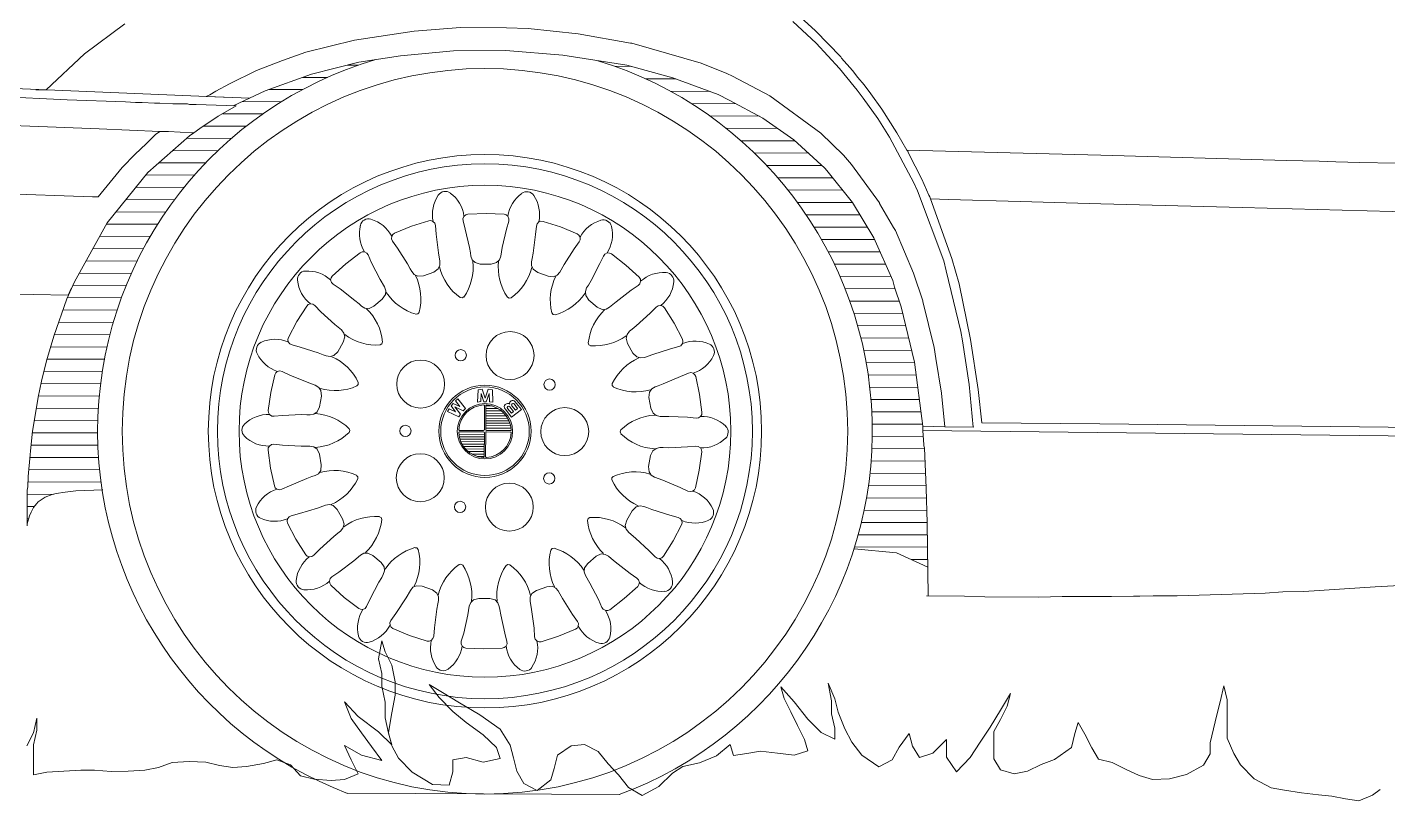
# Model space of a CAD drawing. Header units: millimetres. Extents: x -19 to 261, y -91 to 25.
# Drawn here: x 210.336 to 211.442, y -21.246 to -20.617 of the extents above; entities that cross this region are included whole.
import ezdxf

# ---------------------------------------------------------------- set-up
doc = ezdxf.new("R2010")
doc.units = ezdxf.units.MM
doc.layers.add('XR$3$STANDARD_1', color=7, linetype='Continuous', lineweight=18, true_color=0x000000)

# ---------------------------------------------------------------- blocks, each defined once
blk = doc.blocks.new('COMPLEXOBJECT_1')
at = {"layer": 'XR$3$STANDARD_1', "color": 1, "lineweight": 5, "true_color": 0xff0000}
for p, q in [((210.9768, -20.6203), (210.9554, -20.6007)), ((210.4149, -20.6144), (210.3823, -20.6388)), ((210.9584, -20.6127), (210.9773, -20.6303)), ((210.6503, -20.6204), (210.6018, -20.6277)), ((210.6879, -20.6176), (210.6503, -20.6204)), ((210.7254, -20.6177), (210.6879, -20.6176)), ((210.7429, -20.6183), (210.7254, -20.6177)), ((210.7838, -20.6225), (210.7429, -20.6183)), ((210.7838, -20.6225), (210.8263, -20.6302)), ((210.9973, -20.6414), (210.9768, -20.6203)), ((210.6018, -20.6277), (210.5623, -20.6375)), ((210.6823, -20.6365), (210.6393, -20.6404)), ((210.7248, -20.6362), (210.6823, -20.6365)), ((210.7713, -20.6399), (210.7248, -20.6362)), ((210.8273, -20.6302), (210.8263, -20.6302)), ((210.8837, -20.6464), (210.8273, -20.6302)), ((210.9773, -20.6303), (210.9962, -20.6509)), ((210.3823, -20.6388), (210.3511, -20.6681)), ((210.5432, -20.6444), (210.5222, -20.6524)), ((210.5623, -20.6375), (210.5432, -20.6444)), ((210.6052, -20.6457), (210.5667, -20.6555)), ((210.6048, -20.6481), (210.5958, -20.6481)), ((210.6393, -20.6404), (210.6052, -20.6457)), ((210.8232, -20.6481), (210.7713, -20.6399)), ((210.8607, -20.6583), (210.8232, -20.6481)), ((210.9047, -20.655), (210.8837, -20.6464)), ((210.9978, -20.6424), (210.9973, -20.6414)), ((211.0067, -20.6524), (210.9978, -20.6424)), ((210.3516, -20.6681), (209.9472, -20.6519)), ((210.5222, -20.6524), (210.5002, -20.6633)), ((210.5667, -20.6555), (210.5291, -20.6689)), ((210.5799, -20.658), (210.5599, -20.658)), ((210.8267, -20.6491), (210.8135, -20.649)), ((210.8632, -20.6593), (210.8386, -20.6591)), ((210.8976, -20.672), (210.8607, -20.6583)), ((210.9092, -20.657), (210.9047, -20.655)), ((210.9396, -20.6731), (210.9092, -20.657)), ((210.9962, -20.6509), (211.0082, -20.6654)), ((211.0112, -20.658), (211.0067, -20.6524)), ((211.0162, -20.664), (211.0112, -20.658)), ((210.3511, -20.6681), (210.3426, -20.6681)), ((210.4816, -20.6737), (210.3516, -20.6681)), ((210.4891, -20.6692), (210.4841, -20.6722)), ((210.5002, -20.6633), (210.4891, -20.6692)), ((210.5291, -20.6689), (210.5032, -20.6812)), ((210.5595, -20.6679), (210.5321, -20.6678)), ((210.8906, -20.6694), (210.8586, -20.6692)), ((211.0082, -20.6654), (211.0106, -20.6685)), ((211.0106, -20.6685), (211.0121, -20.6705)), ((211.0216, -20.6715), (211.0162, -20.664)), ((210.2956, -20.6729), (210.3681, -20.6762)), ((210.3681, -20.6762), (210.4156, -20.6779)), ((210.4156, -20.6779), (210.4236, -20.6784)), ((210.4236, -20.6784), (210.4291, -20.6785)), ((210.4291, -20.6785), (210.4391, -20.679)), ((210.4391, -20.679), (210.4436, -20.679)), ((210.4436, -20.679), (210.4541, -20.6796)), ((210.4541, -20.6796), (210.4661, -20.6796)), ((210.4661, -20.6796), (210.4676, -20.6801)), ((210.4676, -20.6801), (210.4731, -20.6801)), ((210.4731, -20.6801), (210.5056, -20.6813)), ((210.4841, -20.6722), (210.4811, -20.6737)), ((210.5166, -20.6748), (210.4811, -20.6737)), ((210.5166, -20.6748), (210.4816, -20.6737)), ((210.491, -20.6897), (210.5056, -20.6813)), ((210.5424, -20.6779), (210.5105, -20.6777)), ((210.9122, -20.6795), (210.8758, -20.6793)), ((210.9066, -20.6765), (210.8976, -20.672)), ((210.934, -20.6911), (210.9066, -20.6765)), ((210.981, -20.7033), (210.9396, -20.6731)), ((211.0121, -20.6705), (211.0156, -20.675)), ((211.0156, -20.675), (211.0275, -20.6915)), ((211.0306, -20.684), (211.0216, -20.6715)), ((210.476, -20.6997), (210.491, -20.6897)), ((210.5273, -20.6878), (210.4946, -20.6877)), ((210.9311, -20.6895), (210.8908, -20.6894)), ((210.959, -20.7087), (210.934, -20.6911)), ((211.0275, -20.6915), (211.037, -20.7066)), ((211.043, -20.7031), (211.0306, -20.684)), ((210.316, -20.697), (210.345, -20.6981)), ((210.345, -20.6981), (210.394, -20.6998)), ((210.394, -20.6998), (210.4435, -20.702)), ((210.4435, -20.702), (210.44, -20.7045)), ((210.4505, -20.702), (210.4435, -20.702)), ((210.4505, -20.702), (210.4695, -20.7031)), ((210.471, -20.7031), (210.4675, -20.7056)), ((210.4695, -20.7031), (210.4715, -20.7031)), ((210.471, -20.7031), (210.476, -20.6997)), ((210.5139, -20.6978), (210.4791, -20.6976)), ((210.9461, -20.6996), (210.9042, -20.6994)), ((210.9994, -20.7214), (210.981, -20.7033)), ((211.0509, -20.7171), (211.043, -20.7031)), ((210.4234, -20.7204), (210.4324, -20.712)), ((210.4324, -20.712), (210.44, -20.7045)), ((210.4338, -20.7355), (210.4675, -20.7056)), ((210.5018, -20.7077), (210.4653, -20.7075)), ((210.96, -20.7097), (210.9162, -20.7095)), ((210.9844, -20.7318), (210.959, -20.7087)), ((211.037, -20.7066), (211.0568, -20.7437)), ((210.4129, -20.7314), (210.4234, -20.7204)), ((210.4908, -20.7177), (210.4541, -20.7175)), ((210.971, -20.7197), (210.927, -20.7195)), ((211.0059, -20.7289), (210.9994, -20.7214)), ((211.2089, -20.7213), (211.0509, -20.7171)), ((211.0509, -20.7171), (211.0519, -20.7181)), ((211.0519, -20.7181), (211.0524, -20.7196)), ((211.0524, -20.7196), (211.0633, -20.7407)), ((211.2089, -20.7213), (211.3599, -20.7255)), ((211.3599, -20.7255), (211.3864, -20.7261)), ((210.3933, -20.7553), (210.4129, -20.7314)), ((210.4007, -20.7763), (210.4338, -20.7355)), ((210.4808, -20.7276), (210.4429, -20.7274)), ((210.9821, -20.7298), (210.9369, -20.7296)), ((210.9859, -20.7338), (210.9844, -20.7318)), ((211.0067, -20.7599), (210.9859, -20.7338)), ((211.0059, -20.7289), (211.0287, -20.76)), ((211.3864, -20.7261), (211.3999, -20.7266)), ((211.3999, -20.7266), (211.4194, -20.7272)), ((211.4194, -20.7272), (211.4484, -20.7278)), ((210.4631, -20.7475), (210.4242, -20.7474)), ((210.4716, -20.7376), (210.4323, -20.7374)), ((210.9906, -20.7398), (210.946, -20.7396)), ((211.0568, -20.7437), (211.0598, -20.7502)), ((211.0633, -20.7407), (211.0688, -20.7537)), ((210.3103, -20.7524), (210.3888, -20.7553)), ((210.3888, -20.7553), (210.3933, -20.7553)), ((210.4555, -20.7575), (210.4161, -20.7573)), ((210.9987, -20.7498), (210.9544, -20.7496)), ((211.0598, -20.7502), (211.081, -20.8073)), ((211.0698, -20.7552), (211.0688, -20.7537)), ((211.0703, -20.7567), (211.0698, -20.7552)), ((211.0703, -20.7567), (211.0848, -20.7573)), ((211.0703, -20.7567), (211.0876, -20.8053)), ((211.0848, -20.7573), (211.1433, -20.759)), ((210.4484, -20.7675), (210.408, -20.7673)), ((210.6923, -20.7698), (210.6909, -20.7708)), ((210.6939, -20.7692), (210.6923, -20.7698)), ((210.7088, -20.7687), (210.6939, -20.7692)), ((210.7235, -20.7693), (210.7088, -20.7687)), ((210.7252, -20.7698), (210.7235, -20.7693)), ((210.7265, -20.771), (210.7252, -20.7698)), ((211.0067, -20.7599), (210.9621, -20.7597)), ((211.0128, -20.7699), (210.9691, -20.7697)), ((211.0241, -20.7885), (211.0067, -20.7599)), ((211.0287, -20.76), (211.0287, -20.7605)), ((211.0287, -20.7605), (211.0402, -20.7801)), ((211.1433, -20.759), (211.2087, -20.7608)), ((211.2087, -20.7608), (211.3237, -20.7638)), ((211.3237, -20.7638), (211.5057, -20.7686)), ((210.374, -20.8242), (210.4007, -20.7763)), ((210.4418, -20.7774), (210.4002, -20.7773)), ((210.6481, -20.7791), (210.6344, -20.7847)), ((210.6622, -20.7746), (210.6481, -20.7791)), ((210.664, -20.7745), (210.6622, -20.7746)), ((210.6656, -20.7752), (210.664, -20.7745)), ((210.6671, -20.7767), (210.6656, -20.7752)), ((210.6676, -20.7786), (210.6671, -20.7767)), ((210.6681, -20.7855), (210.6676, -20.7786)), ((210.6909, -20.7708), (210.69, -20.7728)), ((210.69, -20.7728), (210.6902, -20.7748)), ((210.6902, -20.7748), (210.6919, -20.7814)), ((210.7253, -20.7815), (210.7273, -20.7749)), ((210.7274, -20.773), (210.7265, -20.771)), ((210.7273, -20.7749), (210.7274, -20.773)), ((210.7497, -20.779), (210.7491, -20.7858)), ((210.7503, -20.7771), (210.7497, -20.779)), ((210.7517, -20.7755), (210.7503, -20.7771)), ((210.7534, -20.775), (210.7517, -20.7755)), ((210.7551, -20.7751), (210.7534, -20.775)), ((210.7693, -20.7796), (210.7551, -20.7751)), ((210.7829, -20.7853), (210.7693, -20.7796)), ((211.0189, -20.7799), (210.9755, -20.7797)), ((211.0402, -20.7801), (211.0417, -20.7826)), ((210.4357, -20.7874), (210.3946, -20.7872)), ((210.6321, -20.7872), (210.632, -20.7894)), ((210.632, -20.7894), (210.6328, -20.7912)), ((210.6331, -20.7857), (210.6321, -20.7872)), ((210.6328, -20.7912), (210.6367, -20.7968)), ((210.6344, -20.7847), (210.6331, -20.7857)), ((210.6701, -20.8007), (210.6681, -20.7855)), ((210.6919, -20.7814), (210.6952, -20.7963)), ((210.722, -20.7965), (210.7253, -20.7815)), ((210.7491, -20.7858), (210.7471, -20.801)), ((210.7805, -20.7974), (210.7845, -20.7918)), ((210.7843, -20.7863), (210.7829, -20.7853)), ((210.7852, -20.7879), (210.7843, -20.7863)), ((210.7845, -20.7918), (210.7853, -20.79)), ((210.7853, -20.79), (210.7852, -20.7879)), ((211.0248, -20.7899), (210.9815, -20.7898)), ((211.0395, -20.8231), (211.0241, -20.7885)), ((211.0417, -20.7826), (211.0565, -20.8172)), ((210.4302, -20.7974), (210.389, -20.7972)), ((210.6064, -20.8006), (210.5947, -20.8096)), ((210.6081, -20.7999), (210.6064, -20.8006)), ((210.6098, -20.7999), (210.6081, -20.7999)), ((210.6118, -20.8009), (210.6098, -20.7999)), ((210.6129, -20.8024), (210.6118, -20.8009)), ((210.6157, -20.8088), (210.6129, -20.8024)), ((210.6367, -20.7968), (210.6449, -20.8097)), ((210.6713, -20.8076), (210.6701, -20.8007)), ((210.6952, -20.7963), (210.696, -20.8007)), ((210.696, -20.8007), (210.6964, -20.8033)), ((210.7208, -20.8034), (210.722, -20.7965)), ((210.7471, -20.801), (210.7463, -20.8054)), ((210.7722, -20.8103), (210.7805, -20.7974)), ((210.8054, -20.8017), (210.8042, -20.8033)), ((210.8073, -20.8008), (210.8054, -20.8017)), ((210.8091, -20.8009), (210.8073, -20.8008)), ((210.8107, -20.8015), (210.8091, -20.8009)), ((210.8224, -20.8106), (210.8107, -20.8015)), ((211.0292, -20.8), (210.9871, -20.7998)), ((210.4251, -20.8074), (210.3835, -20.8072)), ((210.5947, -20.8096), (210.5837, -20.8196)), ((210.6228, -20.8224), (210.6157, -20.8088)), ((210.6449, -20.8097), (210.6471, -20.8136)), ((210.6471, -20.8136), (210.6484, -20.8159)), ((210.6662, -20.8163), (210.6698, -20.8137)), ((210.6698, -20.8137), (210.6713, -20.8108)), ((210.6713, -20.8108), (210.6713, -20.8076)), ((210.6964, -20.8033), (210.6975, -20.8063)), ((210.6975, -20.8063), (210.6998, -20.8086)), ((210.6998, -20.8086), (210.7041, -20.8098)), ((210.7041, -20.8098), (210.713, -20.8098)), ((210.713, -20.8098), (210.7173, -20.8086)), ((210.7173, -20.8086), (210.7196, -20.8064)), ((210.7196, -20.8064), (210.7208, -20.8034)), ((210.7463, -20.8054), (210.7458, -20.808)), ((210.7458, -20.808), (210.7458, -20.8111)), ((210.7458, -20.8111), (210.7472, -20.8141)), ((210.7472, -20.8141), (210.7508, -20.8167)), ((210.7687, -20.8163), (210.7722, -20.8103)), ((210.8013, -20.8095), (210.7943, -20.8231)), ((210.8042, -20.8033), (210.8013, -20.8095)), ((210.8333, -20.8206), (210.8224, -20.8106)), ((211.0337, -20.81), (210.992, -20.8098)), ((211.081, -20.8073), (211.083, -20.8153)), ((211.0876, -20.8053), (211.0935, -20.8258)), ((210.3679, -20.8382), (210.374, -20.8242)), ((210.4204, -20.8174), (210.3779, -20.8172)), ((210.5828, -20.821), (210.5824, -20.8227)), ((210.5824, -20.8227), (210.583, -20.8248)), ((210.5837, -20.8196), (210.5828, -20.821)), ((210.583, -20.8248), (210.5844, -20.8262)), ((210.6263, -20.8284), (210.6228, -20.8224)), ((210.6484, -20.8159), (210.6504, -20.8183)), ((210.6504, -20.8183), (210.6534, -20.8197)), ((210.6534, -20.8197), (210.6578, -20.8193)), ((210.6578, -20.8193), (210.6662, -20.8163)), ((210.7508, -20.8167), (210.7592, -20.8197)), ((210.7592, -20.8197), (210.7636, -20.8201)), ((210.7636, -20.8201), (210.7666, -20.8188)), ((210.7666, -20.8188), (210.7687, -20.8163)), ((210.7943, -20.8231), (210.792, -20.8269)), ((210.8343, -20.8221), (210.8333, -20.8206)), ((210.8339, -20.8259), (210.8345, -20.8238)), ((210.8345, -20.8238), (210.8343, -20.8221)), ((211.0381, -20.82), (210.9966, -20.8198)), ((211.041, -20.8286), (211.0395, -20.8231)), ((211.0565, -20.8172), (211.0639, -20.8397)), ((211.083, -20.8153), (211.0948, -20.8648)), ((210.3689, -20.8352), (210.3089, -20.8339)), ((210.3714, -20.8297), (210.3689, -20.8352)), ((210.4161, -20.8273), (210.3727, -20.8271)), ((210.5844, -20.8262), (210.59, -20.8301)), ((210.59, -20.8301), (210.6021, -20.8394)), ((210.6244, -20.8383), (210.627, -20.8347)), ((210.6273, -20.8315), (210.6263, -20.8284)), ((210.627, -20.8347), (210.6273, -20.8315)), ((210.7906, -20.8292), (210.7896, -20.8322)), ((210.7896, -20.8322), (210.7899, -20.8355)), ((210.7899, -20.8355), (210.7924, -20.8391)), ((210.792, -20.8269), (210.7906, -20.8292)), ((210.8147, -20.8405), (210.8268, -20.8311)), ((210.8268, -20.8311), (210.8326, -20.8273)), ((210.8326, -20.8273), (210.8339, -20.8259)), ((211.0414, -20.83), (211.0008, -20.8298)), ((211.0464, -20.8446), (211.041, -20.8286)), ((211.0935, -20.8258), (211.1028, -20.8713)), ((210.3573, -20.8686), (210.3679, -20.8382)), ((210.4088, -20.8473), (210.3648, -20.8471)), ((210.4123, -20.8373), (210.3684, -20.8371)), ((210.5629, -20.8441), (210.555, -20.8565)), ((210.5642, -20.8428), (210.5629, -20.8441)), ((210.5659, -20.8423), (210.5642, -20.8428)), ((210.568, -20.8425), (210.5659, -20.8423)), ((210.5696, -20.8436), (210.568, -20.8425)), ((210.5744, -20.8486), (210.5696, -20.8436)), ((210.6021, -20.8394), (210.6055, -20.8423)), ((210.6055, -20.8423), (210.6075, -20.8441)), ((210.6075, -20.8441), (210.6103, -20.8456)), ((210.6103, -20.8456), (210.6136, -20.8459)), ((210.6136, -20.8459), (210.6176, -20.8441)), ((210.6176, -20.8441), (210.6244, -20.8383)), ((210.6877, -20.8371), (210.6893, -20.8374)), ((210.6893, -20.8374), (210.6907, -20.8366)), ((210.7261, -20.8367), (210.7275, -20.8376)), ((210.7275, -20.8376), (210.7291, -20.8373)), ((210.7924, -20.8391), (210.7992, -20.8449)), ((210.7992, -20.8449), (210.8032, -20.8467)), ((210.8032, -20.8467), (210.8065, -20.8465)), ((210.8065, -20.8465), (210.8093, -20.8449)), ((210.8093, -20.8449), (210.8147, -20.8405)), ((210.8471, -20.8449), (210.8423, -20.8497)), ((210.8488, -20.8438), (210.8471, -20.8449)), ((210.8509, -20.8435), (210.8488, -20.8438)), ((210.8525, -20.8442), (210.8509, -20.8435)), ((210.8538, -20.8454), (210.8525, -20.8442)), ((210.8617, -20.8579), (210.8538, -20.8454)), ((211.0448, -20.84), (211.0045, -20.8399)), ((211.0572, -20.8897), (211.0464, -20.8446)), ((211.0639, -20.8397), (211.0639, -20.8402)), ((211.0639, -20.8402), (211.0732, -20.8777)), ((210.4057, -20.8573), (210.3613, -20.8571)), ((210.555, -20.8565), (210.5481, -20.8696)), ((210.5857, -20.8589), (210.5744, -20.8486)), ((210.6518, -20.8506), (210.6534, -20.8503)), ((210.6534, -20.8503), (210.6544, -20.8491)), ((210.7623, -20.8495), (210.7633, -20.8508)), ((210.7633, -20.8508), (210.7649, -20.8511)), ((210.8423, -20.8497), (210.831, -20.86)), ((210.8685, -20.871), (210.8617, -20.8579)), ((211.0477, -20.85), (211.0079, -20.8499)), ((210.3512, -20.8886), (210.3573, -20.8686)), ((210.403, -20.8673), (210.3578, -20.8671)), ((210.5911, -20.8634), (210.5857, -20.8589)), ((210.5931, -20.866), (210.5911, -20.8634)), ((210.5927, -20.8734), (210.5939, -20.8691)), ((210.5939, -20.8691), (210.5931, -20.866)), ((210.8235, -20.867), (210.8226, -20.8701)), ((210.8255, -20.8645), (210.8235, -20.867)), ((210.8276, -20.8628), (210.8255, -20.8645)), ((210.831, -20.86), (210.8276, -20.8628)), ((211.0501, -20.8601), (211.011, -20.8599)), ((211.0948, -20.8648), (211.0963, -20.8723)), ((210.4005, -20.8773), (210.3547, -20.8771)), ((210.5481, -20.8696), (210.5477, -20.8713)), ((210.5477, -20.8713), (210.5479, -20.8731)), ((210.5479, -20.8731), (210.5492, -20.8748)), ((210.5492, -20.8748), (210.551, -20.8756)), ((210.551, -20.8756), (210.5576, -20.8774)), ((210.5576, -20.8774), (210.5722, -20.882)), ((210.5883, -20.8811), (210.5927, -20.8734)), ((210.6226, -20.8755), (210.6241, -20.8748)), ((210.6241, -20.8748), (210.6246, -20.8732)), ((210.7919, -20.8739), (210.7924, -20.8755)), ((210.7924, -20.8755), (210.7939, -20.8762)), ((210.8226, -20.8701), (210.8238, -20.8744)), ((210.8238, -20.8744), (210.8282, -20.8822)), ((210.8443, -20.8833), (210.8589, -20.8787)), ((210.8589, -20.8787), (210.8656, -20.877)), ((210.8656, -20.877), (210.8673, -20.8762)), ((210.8673, -20.8762), (210.8686, -20.8745)), ((210.8689, -20.8727), (210.8685, -20.871)), ((210.8686, -20.8745), (210.8689, -20.8727)), ((211.0525, -20.8701), (211.0136, -20.8699)), ((211.0549, -20.8801), (211.0159, -20.8799)), ((211.0732, -20.8777), (211.0747, -20.8867)), ((211.0963, -20.8723), (211.1016, -20.9078)), ((211.1028, -20.8713), (211.1091, -20.9119)), ((210.3471, -20.9051), (210.3512, -20.8886)), ((210.3985, -20.8873), (210.3517, -20.8871)), ((210.5722, -20.882), (210.5763, -20.8836)), ((210.5763, -20.8836), (210.5788, -20.8845)), ((210.5788, -20.8845), (210.5819, -20.8851)), ((210.5819, -20.8851), (210.5851, -20.8842)), ((210.5851, -20.8842), (210.5883, -20.8811)), ((210.8282, -20.8822), (210.8314, -20.8853)), ((210.8314, -20.8853), (210.8345, -20.8862)), ((210.8345, -20.8862), (210.8377, -20.8857)), ((210.8377, -20.8857), (210.8443, -20.8833)), ((211.0572, -20.8901), (211.0179, -20.8899)), ((211.064, -20.9417), (211.0572, -20.8897)), ((211.0747, -20.8867), (211.0791, -20.9147)), ((210.3968, -20.8973), (210.3491, -20.897)), ((210.5369, -20.8998), (210.5337, -20.9142)), ((210.5377, -20.8982), (210.5369, -20.8998)), ((210.539, -20.8971), (210.5377, -20.8982)), ((210.5412, -20.8966), (210.539, -20.8971)), ((210.543, -20.8971), (210.5412, -20.8966)), ((210.5492, -20.9001), (210.543, -20.8971)), ((210.5634, -20.906), (210.5492, -20.9001)), ((210.867, -20.9014), (210.8529, -20.9073)), ((210.8733, -20.8986), (210.867, -20.9014)), ((210.8752, -20.8981), (210.8733, -20.8986)), ((210.8773, -20.8986), (210.8752, -20.8981)), ((210.8785, -20.8998), (210.8773, -20.8986)), ((210.8793, -20.9013), (210.8785, -20.8998)), ((210.8825, -20.9158), (210.8793, -20.9013)), ((211.0586, -20.9001), (211.0195, -20.8999)), ((210.3446, -20.9181), (210.3471, -20.9051)), ((210.3953, -20.9072), (210.3467, -20.907)), ((210.5699, -20.9084), (210.5634, -20.906)), ((210.5727, -20.9101), (210.5699, -20.9084)), ((210.5745, -20.9127), (210.5727, -20.9101)), ((210.5749, -20.9172), (210.5745, -20.9127)), ((210.6038, -20.9089), (210.6048, -20.9077)), ((210.6048, -20.9077), (210.6048, -20.9061)), ((210.7023, -20.912), (210.7019, -20.9221)), ((210.7057, -20.9116), (210.7023, -20.912)), ((210.7081, -20.9188), (210.7057, -20.9116)), ((210.7105, -20.9116), (210.7081, -20.9188)), ((210.7139, -20.912), (210.7105, -20.9116)), ((210.7142, -20.9222), (210.7139, -20.912)), ((210.8114, -20.907), (210.8114, -20.9086)), ((210.8114, -20.9086), (210.8125, -20.9098)), ((210.8435, -20.9112), (210.8416, -20.9139)), ((210.8462, -20.9096), (210.8435, -20.9112)), ((210.8487, -20.9088), (210.8462, -20.9096)), ((210.8529, -20.9073), (210.8487, -20.9088)), ((211.0599, -20.9101), (211.0208, -20.9099)), ((211.1016, -20.9078), (211.105, -20.9424)), ((211.1091, -20.9119), (211.112, -20.9389)), ((210.341, -20.9396), (210.3446, -20.9181)), ((210.3943, -20.9172), (210.3448, -20.917)), ((210.5337, -20.9142), (210.5317, -20.9289)), ((210.5734, -20.926), (210.5749, -20.9172)), ((210.6819, -20.9231), (210.6803, -20.9251)), ((210.6875, -20.9257), (210.6819, -20.9231)), ((210.6859, -20.9193), (210.684, -20.921)), ((210.684, -20.921), (210.6875, -20.9257)), ((210.692, -20.9273), (210.6859, -20.9193)), ((210.7019, -20.9221), (210.7045, -20.9217)), ((210.7045, -20.9217), (210.7048, -20.915)), ((210.7048, -20.915), (210.7071, -20.9218)), ((210.7071, -20.9218), (210.709, -20.9218)), ((210.709, -20.9218), (210.7114, -20.915)), ((210.7114, -20.915), (210.7116, -20.9218)), ((210.7116, -20.9218), (210.7142, -20.9222)), ((210.7344, -20.9272), (210.7316, -20.9236)), ((210.7375, -20.9281), (210.7323, -20.9216)), ((210.8416, -20.9139), (210.8412, -20.9183)), ((210.8412, -20.9183), (210.8427, -20.9271)), ((210.8844, -20.9304), (210.8825, -20.9158)), ((211.0612, -20.9201), (211.0219, -20.9199)), ((211.0791, -20.9147), (211.082, -20.9423)), ((210.3935, -20.9272), (210.3431, -20.927)), ((210.5317, -20.9289), (210.5319, -20.9306)), ((210.5319, -20.9306), (210.5327, -20.9322)), ((210.5327, -20.9322), (210.5345, -20.9334)), ((210.5345, -20.9334), (210.5365, -20.9336)), ((210.5365, -20.9336), (210.5433, -20.933)), ((210.5433, -20.933), (210.5586, -20.9323)), ((210.5586, -20.9323), (210.563, -20.9324)), ((210.563, -20.9324), (210.5657, -20.9324)), ((210.5657, -20.9324), (210.5688, -20.9318)), ((210.5688, -20.9318), (210.5715, -20.93)), ((210.5715, -20.93), (210.5734, -20.926)), ((210.6787, -20.9276), (210.6774, -20.9298)), ((210.6774, -20.9298), (210.6866, -20.934)), ((210.684, -20.93), (210.6787, -20.9276)), ((210.6803, -20.9251), (210.684, -20.93)), ((210.6879, -20.9318), (210.6834, -20.926)), ((210.6834, -20.926), (210.6901, -20.9291)), ((210.6866, -20.934), (210.6879, -20.9318)), ((210.6901, -20.9291), (210.692, -20.9273)), ((210.7075, -20.925), (210.7074, -20.9446)), ((210.7086, -20.925), (210.7085, -20.9446)), ((210.7138, -20.9252), (210.7086, -20.9252)), ((210.7186, -20.9272), (210.7086, -20.9272)), ((210.7215, -20.9292), (210.7086, -20.9292)), ((210.7236, -20.9313), (210.7086, -20.9312)), ((210.7253, -20.9333), (210.7086, -20.9332)), ((210.7266, -20.9353), (210.7086, -20.9352)), ((210.7242, -20.9276), (210.7295, -20.9344)), ((210.7263, -20.9273), (210.7294, -20.9311)), ((210.7311, -20.9297), (210.7281, -20.9259)), ((210.7294, -20.9311), (210.7311, -20.9297)), ((210.7295, -20.9344), (210.7375, -20.9281)), ((210.7298, -20.925), (210.7326, -20.9286)), ((210.7326, -20.9286), (210.7344, -20.9272)), ((210.8427, -20.9271), (210.8446, -20.9311)), ((210.8446, -20.9311), (210.8472, -20.9331)), ((210.8472, -20.9331), (210.8504, -20.9337)), ((210.8504, -20.9337), (210.8574, -20.9337)), ((210.8574, -20.9337), (210.8727, -20.9344)), ((210.8727, -20.9344), (210.8796, -20.9351)), ((210.8796, -20.9351), (210.8815, -20.9349)), ((210.8815, -20.9349), (210.8833, -20.9337)), ((210.8833, -20.9337), (210.8842, -20.9322)), ((210.8842, -20.9322), (210.8844, -20.9304)), ((211.0625, -20.9301), (211.0225, -20.9299)), ((210.3384, -20.9616), (210.3399, -20.9456)), ((210.3399, -20.9456), (210.341, -20.9396)), ((210.3931, -20.9372), (210.3414, -20.937)), ((210.5974, -20.9468), (210.598, -20.9453)), ((210.598, -20.9453), (210.5975, -20.9438)), ((210.7068, -20.9452), (210.6872, -20.9451)), ((210.7068, -20.9463), (210.6872, -20.9462)), ((210.7073, -20.9665), (210.7074, -20.9469)), ((210.7084, -20.9665), (210.7085, -20.9469)), ((210.7276, -20.9373), (210.7085, -20.9372)), ((210.7283, -20.9393), (210.7085, -20.9392)), ((210.7288, -20.9413), (210.7085, -20.9412)), ((210.7292, -20.9433), (210.7085, -20.9432)), ((210.7091, -20.9452), (210.7287, -20.9453)), ((210.7091, -20.9463), (210.7287, -20.9464)), ((210.8185, -20.9447), (210.8178, -20.9462)), ((210.8178, -20.9462), (210.8184, -20.9477)), ((211.0638, -20.9401), (211.0229, -20.9399)), ((211.082, -20.9423), (211.064, -20.9417)), ((211.064, -20.9417), (211.064, -20.9452)), ((211.6079, -20.9515), (211.064, -20.9452)), ((211.0649, -20.9567), (211.064, -20.9452)), ((211.1055, -20.9424), (211.082, -20.9423)), ((211.208, -20.9398), (211.112, -20.9389)), ((211.6075, -20.9445), (211.208, -20.9398)), ((210.3933, -20.9572), (210.3388, -20.957)), ((210.393, -20.9472), (210.3398, -20.947)), ((210.5326, -20.9578), (210.5317, -20.9593)), ((210.5344, -20.9566), (210.5326, -20.9578)), ((210.5363, -20.9564), (210.5344, -20.9566)), ((210.5432, -20.9571), (210.5363, -20.9564)), ((210.5585, -20.9578), (210.5432, -20.9571)), ((210.5655, -20.9578), (210.5585, -20.9578)), ((210.5687, -20.9585), (210.5655, -20.9578)), ((210.7074, -20.9483), (210.6867, -20.9482)), ((210.7074, -20.9503), (210.687, -20.9502)), ((210.7074, -20.9523), (210.6876, -20.9522)), ((210.7073, -20.9543), (210.6883, -20.9542)), ((210.7073, -20.9563), (210.6893, -20.9562)), ((210.8794, -20.9579), (210.8726, -20.9585)), ((210.8814, -20.9581), (210.8794, -20.9579)), ((211.0644, -20.9501), (211.0229, -20.9499)), ((211.0649, -20.9567), (211.0649, -20.9577)), ((211.0654, -20.9592), (211.0649, -20.9577)), ((210.3363, -20.9826), (210.3379, -20.9651)), ((210.3937, -20.9672), (210.3377, -20.967)), ((210.3379, -20.9651), (210.3384, -20.9616)), ((210.5317, -20.9593), (210.5315, -20.9611)), ((210.5315, -20.9611), (210.5334, -20.9757)), ((210.5713, -20.9604), (210.5687, -20.9585)), ((210.5732, -20.9644), (210.5713, -20.9604)), ((210.5747, -20.9732), (210.5732, -20.9644)), ((210.7073, -20.9583), (210.6906, -20.9582)), ((210.7073, -20.9603), (210.6922, -20.9602)), ((210.7073, -20.9623), (210.6944, -20.9623)), ((210.7073, -20.9643), (210.6973, -20.9643)), ((210.7073, -20.9663), (210.7021, -20.9663)), ((210.8425, -20.9655), (210.841, -20.9744)), ((210.8444, -20.9616), (210.8425, -20.9655)), ((210.8471, -20.9597), (210.8444, -20.9616)), ((210.8502, -20.9591), (210.8471, -20.9597)), ((210.8529, -20.9591), (210.8502, -20.9591)), ((210.8573, -20.9592), (210.8529, -20.9591)), ((210.8726, -20.9585), (210.8573, -20.9592)), ((210.8832, -20.9593), (210.8814, -20.9581)), ((210.8822, -20.9773), (210.8842, -20.9626)), ((210.884, -20.9609), (210.8832, -20.9593)), ((210.8842, -20.9626), (210.884, -20.9609)), ((211.0654, -20.9601), (211.0226, -20.9599)), ((211.0667, -20.9922), (211.0654, -20.9592)), ((210.3946, -20.9772), (210.3368, -20.977)), ((210.5334, -20.9757), (210.5366, -20.9902)), ((210.5724, -20.9803), (210.5743, -20.9776)), ((210.5743, -20.9776), (210.5747, -20.9732)), ((210.841, -20.9744), (210.8414, -20.9788)), ((210.8414, -20.9788), (210.8431, -20.9814)), ((210.879, -20.9917), (210.8822, -20.9773)), ((211.0663, -20.9801), (211.0211, -20.9799)), ((211.0658, -20.9701), (211.0219, -20.9699)), ((210.3357, -20.9936), (210.3362, -20.9911)), ((210.3362, -20.9911), (210.3363, -20.9826)), ((210.3958, -20.9872), (210.3363, -20.987)), ((210.5366, -20.9902), (210.5373, -20.9917)), ((210.5426, -20.9929), (210.5489, -20.9901)), ((210.5489, -20.9901), (210.563, -20.9842)), ((210.563, -20.9842), (210.5672, -20.9827)), ((210.5672, -20.9827), (210.5697, -20.9819)), ((210.5697, -20.9819), (210.5724, -20.9803)), ((210.6045, -20.9829), (210.6034, -20.9817)), ((210.6045, -20.9845), (210.6045, -20.9829)), ((210.8121, -20.9826), (210.8111, -20.9838)), ((210.8111, -20.9838), (210.8111, -20.9854)), ((210.8431, -20.9814), (210.8459, -20.9831)), ((210.8459, -20.9831), (210.8525, -20.9855)), ((210.8525, -20.9855), (210.8667, -20.9914)), ((211.0667, -20.9901), (211.0197, -20.9899)), ((210.3356, -21.0226), (210.3357, -20.9936)), ((210.3567, -20.9971), (210.3357, -20.997)), ((210.3478, -21.0009), (210.3446, -21.0033)), ((210.3502, -20.9995), (210.3478, -21.0009)), ((210.3558, -20.9973), (210.3502, -20.9995)), ((210.3591, -20.9965), (210.3558, -20.9973)), ((210.3665, -20.9952), (210.3591, -20.9965)), ((210.3752, -20.9943), (210.3665, -20.9952)), ((210.3971, -20.9933), (210.3752, -20.9943)), ((210.5373, -20.9917), (210.5386, -20.9929)), ((210.5386, -20.9929), (210.5407, -20.9934)), ((210.5407, -20.9934), (210.5426, -20.9929)), ((210.8667, -20.9914), (210.8729, -20.9944)), ((210.8729, -20.9944), (210.8747, -20.9949)), ((210.8747, -20.9949), (210.8768, -20.9944)), ((210.8768, -20.9944), (210.8782, -20.9933)), ((210.8782, -20.9933), (210.879, -20.9917)), ((211.067, -21.0001), (211.0182, -20.9999)), ((211.0676, -21.0202), (211.0667, -20.9922)), ((210.3413, -21.007), (210.3357, -21.007)), ((210.3387, -21.0116), (210.3375, -21.0145)), ((210.3407, -21.0078), (210.3387, -21.0116)), ((210.3432, -21.0047), (210.3407, -21.0078)), ((210.3446, -21.0033), (210.3432, -21.0047)), ((210.557, -21.0128), (210.5503, -21.0145)), ((210.5716, -21.0082), (210.557, -21.0128)), ((210.5782, -21.0058), (210.5716, -21.0082)), ((210.5814, -21.0053), (210.5782, -21.0058)), ((210.5845, -21.0062), (210.5814, -21.0053)), ((210.5877, -21.0093), (210.5845, -21.0062)), ((210.5921, -21.0171), (210.5877, -21.0093)), ((210.8276, -21.0104), (210.8232, -21.0181)), ((210.8308, -21.0073), (210.8276, -21.0104)), ((210.834, -21.0064), (210.8308, -21.0073)), ((210.8371, -21.007), (210.834, -21.0064)), ((210.8396, -21.0079), (210.8371, -21.007)), ((210.8437, -21.0095), (210.8396, -21.0079)), ((210.8583, -21.0141), (210.8437, -21.0095)), ((211.0673, -21.0101), (211.0163, -21.0099)), ((210.3375, -21.0145), (210.3356, -21.0211)), ((210.3367, -21.017), (210.3356, -21.017)), ((210.5473, -21.017), (210.5469, -21.0188)), ((210.5469, -21.0188), (210.5474, -21.0205)), ((210.5486, -21.0153), (210.5473, -21.017)), ((210.5474, -21.0205), (210.5542, -21.0336)), ((210.5503, -21.0145), (210.5486, -21.0153)), ((210.5933, -21.0214), (210.5921, -21.0171)), ((210.5924, -21.0246), (210.5933, -21.0214)), ((210.6235, -21.016), (210.622, -21.0153)), ((210.624, -21.0176), (210.6235, -21.016)), ((210.7918, -21.0168), (210.7913, -21.0183)), ((210.7933, -21.016), (210.7918, -21.0168)), ((210.8232, -21.0181), (210.822, -21.0224)), ((210.822, -21.0224), (210.8228, -21.0255)), ((210.8649, -21.0159), (210.8583, -21.0141)), ((210.8609, -21.035), (210.8678, -21.0219)), ((210.8667, -21.0167), (210.8649, -21.0159)), ((210.868, -21.0184), (210.8667, -21.0167)), ((210.8678, -21.0219), (210.8682, -21.0202)), ((210.8682, -21.0202), (210.868, -21.0184)), ((211.0676, -21.0201), (211.014, -21.0199)), ((211.0683, -21.0797), (211.0676, -21.0202)), ((210.5542, -21.0336), (210.5621, -21.0462)), ((210.5736, -21.0418), (210.5849, -21.0315)), ((210.5849, -21.0315), (210.5883, -21.0287)), ((210.5883, -21.0287), (210.5904, -21.027)), ((210.5904, -21.027), (210.5924, -21.0246)), ((210.8228, -21.0255), (210.8248, -21.0281)), ((210.8248, -21.0281), (210.8302, -21.0326)), ((210.8302, -21.0326), (210.8415, -21.0429)), ((210.853, -21.0474), (210.8609, -21.035)), ((211.0677, -21.0301), (211.0114, -21.0299)), ((210.5621, -21.0462), (210.5634, -21.0473)), ((210.5688, -21.0466), (210.5736, -21.0418)), ((210.6094, -21.045), (210.6066, -21.0466)), ((210.6126, -21.0448), (210.6094, -21.045)), ((210.6167, -21.0467), (210.6126, -21.0448)), ((210.6526, -21.0407), (210.651, -21.0405)), ((210.6536, -21.042), (210.6526, -21.0407)), ((210.7625, -21.0412), (210.7615, -21.0424)), ((210.7641, -21.0409), (210.7625, -21.0412)), ((210.8023, -21.0456), (210.7983, -21.0474)), ((210.8056, -21.0459), (210.8023, -21.0456)), ((210.8083, -21.0474), (210.8056, -21.0459)), ((210.8415, -21.0429), (210.8463, -21.0479)), ((211.0425, -21.0446), (211.0081, -21.0413)), ((211.0679, -21.0401), (211.0085, -21.0399)), ((211.068, -21.0562), (211.0425, -21.0446)), ((210.5634, -21.0473), (210.565, -21.048)), ((210.565, -21.048), (210.5671, -21.0477)), ((210.5671, -21.0477), (210.5688, -21.0466)), ((210.6012, -21.0511), (210.5891, -21.0604)), ((210.6066, -21.0466), (210.6012, -21.0511)), ((210.6235, -21.0524), (210.6167, -21.0467)), ((210.626, -21.056), (210.6235, -21.0524)), ((210.6263, -21.0593), (210.626, -21.056)), ((210.6884, -21.0539), (210.6868, -21.0542)), ((210.6898, -21.0548), (210.6884, -21.0539)), ((210.7266, -21.0541), (210.7252, -21.0549)), ((210.7281, -21.0544), (210.7266, -21.0541)), ((210.7889, -21.0568), (210.7886, -21.06)), ((210.7915, -21.0532), (210.7889, -21.0568)), ((210.7983, -21.0474), (210.7915, -21.0532)), ((210.8104, -21.0492), (210.8083, -21.0474)), ((210.8138, -21.0521), (210.8104, -21.0492)), ((210.8259, -21.0614), (210.8138, -21.0521)), ((210.8463, -21.0479), (210.8479, -21.049)), ((210.8479, -21.049), (210.85, -21.0492)), ((210.85, -21.0492), (210.8517, -21.0487)), ((210.8517, -21.0487), (210.853, -21.0474)), ((211.068, -21.0501), (211.0546, -21.0501)), ((210.582, -21.0656), (210.5814, -21.0677)), ((210.5814, -21.0677), (210.5816, -21.0694)), ((210.5833, -21.0643), (210.582, -21.0656)), ((210.5891, -21.0604), (210.5833, -21.0643)), ((210.6146, -21.082), (210.6216, -21.0684)), ((210.6216, -21.0684), (210.6239, -21.0646)), ((210.6239, -21.0646), (210.6252, -21.0623)), ((210.6252, -21.0623), (210.6263, -21.0593)), ((210.7886, -21.06), (210.7896, -21.0631)), ((210.7896, -21.0631), (210.7931, -21.0692)), ((210.8315, -21.0653), (210.8259, -21.0614)), ((210.8328, -21.0667), (210.8315, -21.0653)), ((210.8335, -21.0688), (210.8328, -21.0667)), ((210.5816, -21.0694), (210.5826, -21.0709)), ((210.5826, -21.0709), (210.5935, -21.0809)), ((210.6472, -21.0752), (210.6437, -21.0812)), ((210.6493, -21.0727), (210.6472, -21.0752)), ((210.6523, -21.0714), (210.6493, -21.0727)), ((210.6567, -21.0718), (210.6523, -21.0714)), ((210.6651, -21.0748), (210.6567, -21.0718)), ((210.6687, -21.0774), (210.6651, -21.0748)), ((210.6701, -21.0804), (210.6687, -21.0774)), ((210.7461, -21.0778), (210.7446, -21.0807)), ((210.7497, -21.0753), (210.7461, -21.0778)), ((210.7581, -21.0722), (210.7497, -21.0753)), ((210.7625, -21.0718), (210.7581, -21.0722)), ((210.7655, -21.0733), (210.7625, -21.0718)), ((210.7675, -21.0756), (210.7655, -21.0733)), ((210.7688, -21.078), (210.7675, -21.0756)), ((210.771, -21.0818), (210.7688, -21.078)), ((210.7931, -21.0692), (210.8002, -21.0827)), ((210.8211, -21.0819), (210.8321, -21.072)), ((210.8321, -21.072), (210.8331, -21.0705)), ((210.8331, -21.0705), (210.8335, -21.0688)), ((211.0979, -21.0798), (211.0669, -21.0797)), ((211.2514, -21.0795), (211.2404, -21.0799)), ((211.2709, -21.0796), (211.2514, -21.0795)), ((211.3424, -21.0774), (211.2709, -21.0796)), ((211.3569, -21.0764), (211.3424, -21.0774)), ((211.3739, -21.076), (211.3569, -21.0764)), ((211.4319, -21.0723), (211.3739, -21.076)), ((211.4569, -21.0709), (211.4319, -21.0723)), ((210.5935, -21.0809), (210.6052, -21.09)), ((210.6052, -21.09), (210.6068, -21.0906)), ((210.6068, -21.0906), (210.6086, -21.0907)), ((210.6086, -21.0907), (210.6105, -21.0898)), ((210.6105, -21.0898), (210.6116, -21.0882)), ((210.6116, -21.0882), (210.6146, -21.082)), ((210.6437, -21.0812), (210.6354, -21.0941)), ((210.6668, -21.1057), (210.6688, -21.0905)), ((210.6688, -21.0905), (210.6696, -21.0862)), ((210.6696, -21.0862), (210.6701, -21.0835)), ((210.6701, -21.0835), (210.6701, -21.0804)), ((210.6951, -21.0881), (210.6939, -21.095)), ((210.6963, -21.0851), (210.6951, -21.0881)), ((210.6986, -21.0829), (210.6963, -21.0851)), ((210.7029, -21.0817), (210.6986, -21.0829)), ((210.7118, -21.0817), (210.7029, -21.0817)), ((210.7161, -21.0829), (210.7118, -21.0817)), ((210.7184, -21.0852), (210.7161, -21.0829)), ((210.7195, -21.0882), (210.7184, -21.0852)), ((210.7199, -21.0908), (210.7195, -21.0882)), ((210.7446, -21.0807), (210.7446, -21.0839)), ((210.7446, -21.0839), (210.7458, -21.0908)), ((210.7792, -21.0947), (210.771, -21.0818)), ((210.8002, -21.0827), (210.803, -21.0891)), ((210.803, -21.0891), (210.8041, -21.0906)), ((210.8041, -21.0906), (210.8061, -21.0916)), ((210.8095, -21.0909), (210.8211, -21.0819)), ((211.1144, -21.0804), (211.0979, -21.0798)), ((211.1584, -21.0806), (211.1144, -21.0804)), ((211.1774, -21.0802), (211.1584, -21.0806)), ((211.2174, -21.0803), (211.1774, -21.0802)), ((211.2354, -21.0799), (211.2174, -21.0803)), ((211.2404, -21.0799), (211.2354, -21.0799)), ((210.6314, -21.0997), (210.6306, -21.1015)), ((210.6306, -21.1015), (210.6307, -21.1036)), ((210.6354, -21.0941), (210.6314, -21.0997)), ((210.6939, -21.095), (210.6906, -21.11)), ((210.7207, -21.0952), (210.7199, -21.0908)), ((210.724, -21.1101), (210.7207, -21.0952)), ((210.7458, -21.0908), (210.7478, -21.106)), ((210.7831, -21.1004), (210.7792, -21.0947)), ((210.7839, -21.1021), (210.7831, -21.1004)), ((210.8061, -21.0916), (210.8078, -21.0916)), ((210.8078, -21.0916), (210.8095, -21.0909)), ((210.6307, -21.1036), (210.6315, -21.1052)), ((210.6315, -21.1052), (210.633, -21.1063)), ((210.633, -21.1063), (210.6466, -21.1119)), ((210.6466, -21.1119), (210.6608, -21.1164)), ((210.6656, -21.1144), (210.6662, -21.1125)), ((210.6662, -21.1125), (210.6668, -21.1057)), ((210.6906, -21.11), (210.6886, -21.1166)), ((210.7257, -21.1167), (210.724, -21.1101)), ((210.7478, -21.106), (210.7483, -21.1129)), ((210.7537, -21.1169), (210.7677, -21.1124)), ((210.7677, -21.1124), (210.7815, -21.1068)), ((210.7815, -21.1068), (210.7828, -21.1058)), ((210.7828, -21.1058), (210.7838, -21.1043)), ((210.7838, -21.1043), (210.7839, -21.1021)), ((210.6608, -21.1164), (210.6625, -21.1165)), ((210.6625, -21.1165), (210.6641, -21.116)), ((210.6641, -21.116), (210.6656, -21.1144)), ((210.6886, -21.1166), (210.6885, -21.1186)), ((210.6885, -21.1186), (210.6894, -21.1205)), ((210.6894, -21.1205), (210.6907, -21.1217)), ((210.6907, -21.1217), (210.6924, -21.1222)), ((210.6924, -21.1222), (210.7071, -21.1228)), ((210.7071, -21.1228), (210.722, -21.1223)), ((210.722, -21.1223), (210.7236, -21.1217)), ((210.7236, -21.1217), (210.725, -21.1207)), ((210.725, -21.1207), (210.7259, -21.1187)), ((210.7259, -21.1187), (210.7257, -21.1167)), ((210.7483, -21.1129), (210.7488, -21.1148)), ((210.7488, -21.1148), (210.7503, -21.1164)), ((210.7503, -21.1164), (210.7519, -21.117)), ((210.7519, -21.117), (210.7537, -21.1169)), ((210.8174, -21.2411), (210.596, -21.2402))]:
    blk.add_line(p, q, dxfattribs=at)
for centre, radius in [((210.7079, -20.9458), 0.295), ((210.7079, -20.9458), 0.225), ((210.7079, -20.9458), 0.2175), ((210.7079, -20.9458), 0.2), ((210.7283, -20.8842), 0.0195), ((210.6882, -20.884), 0.00461), ((210.6556, -20.9074), 0.0195), ((210.7079, -20.9458), 0.0375), ((210.7079, -20.9458), 0.036), ((210.7605, -20.9079), 0.00461), ((210.7079, -20.9458), 0.0225), ((210.7728, -20.9461), 0.0195), ((210.6432, -20.9455), 0.00461), ((210.6553, -20.9836), 0.0195), ((210.7602, -20.9841), 0.00461), ((210.7277, -21.0075), 0.0195), ((210.6876, -21.0073), 0.00461)]:
    blk.add_circle(centre, radius, dxfattribs=at)
for centre, radius, start, end in [((210.7079, -20.9458), 0.315, 106.3616, 249.2269), ((210.7079, -20.9458), 0.315, 290.2806, 73.0518), ((210.693, -20.7695), 0.0279, 145.6832, 191.7522), ((210.6756, -20.7576), 0.0069, 53.8244, 145.6832), ((210.6632, -20.7746), 0.0279, 7.7554, 53.8244), ((210.7542, -20.775), 0.0279, 125.6832, 171.7522), ((210.7419, -20.7579), 0.0069, 33.8244, 125.6832), ((210.7244, -20.7696), 0.0279, 347.7554, 33.8244), ((210.6336, -20.7852), 0.0279, 165.6832, 211.7522), ((210.6132, -20.78), 0.0069, 73.8244, 165.6832), ((210.6074, -20.8002), 0.0279, 27.7554, 73.8244), ((210.8098, -20.8011), 0.0279, 105.6832, 151.7522), ((210.8041, -20.7808), 0.0069, 13.8244, 105.6832), ((210.7837, -20.7859), 0.0279, 327.7554, 13.8244), ((210.7132, -20.802), 0.0434, 193.516, 233.9942), ((210.655, -20.8121), 0.0434, 325.5134, 5.9916), ((210.7621, -20.8125), 0.0434, 173.516, 213.9942), ((210.7039, -20.802), 0.0434, 305.5134, 345.9916), ((210.5622, -20.8224), 0.0069, 93.8244, 185.6832), ((210.5832, -20.8203), 0.0279, 185.6832, 231.7522), ((210.5636, -20.8434), 0.0279, 47.7554, 93.8244), ((210.6124, -20.8382), 0.0434, 345.5134, 25.9916), ((210.8044, -20.8391), 0.0434, 153.516, 193.9942), ((210.8531, -20.8446), 0.0279, 85.6832, 131.7522), ((210.8338, -20.8214), 0.0279, 307.7554, 353.8244), ((210.8547, -20.8237), 0.0069, 353.8244, 85.6832), ((210.6638, -20.8089), 0.0434, 213.516, 253.9942), ((210.7533, -20.8093), 0.0434, 285.5134, 325.9916), ((210.5814, -20.8774), 0.0434, 5.5134, 45.9916), ((210.8351, -20.8785), 0.0434, 133.516, 173.9942), ((210.6196, -20.8323), 0.0434, 233.516, 273.9942), ((210.7972, -20.833), 0.0434, 265.5134, 305.9916), ((210.5288, -20.8797), 0.0069, 113.8244, 205.6832), ((210.5373, -20.8989), 0.0279, 67.7554, 113.8244), ((210.879, -20.9004), 0.0279, 65.6832, 111.7522), ((210.8876, -20.8812), 0.0069, 333.8244, 65.6832), ((210.5478, -20.8706), 0.0279, 205.6832, 251.7522), ((210.5657, -20.9248), 0.0434, 25.5134, 65.9916), ((210.8504, -20.926), 0.0434, 113.516, 153.9942), ((210.8687, -20.872), 0.0279, 287.7554, 333.8244), ((210.5861, -20.8693), 0.0434, 253.516, 293.9942), ((210.8304, -20.8704), 0.0434, 245.5134, 285.9916), ((210.7079, -20.9458), 0.0214, 92.8524, 176.6552), ((210.7069, -20.925), 0.000562, 359.7549, 92.8535), ((210.7092, -20.925), 0.000562, 86.6536, 179.7522), ((210.7079, -20.9458), 0.0214, 2.8524, 86.6552), ((210.7263, -20.9259), 0.00272, 48.2099, 218.4359), ((210.7304, -20.9231), 0.00244, 38.436, 198.3644), ((210.7307, -20.9243), 0.00112, 38.4356, 218.4387), ((210.5316, -20.9601), 0.0279, 87.7554, 133.8244), ((210.5671, -20.9747), 0.0434, 45.5134, 85.9916), ((210.7272, -20.9266), 0.00113, 38.4374, 218.4374), ((210.8486, -20.9759), 0.0434, 93.516, 133.9942), ((210.8842, -20.9616), 0.0279, 45.6832, 91.7522), ((210.5171, -20.9449), 0.0069, 133.8244, 225.6832), ((210.5673, -20.9156), 0.0434, 273.516, 313.9942), ((210.6872, -20.9445), 0.000562, 176.6552, 269.7538), ((210.6872, -20.9468), 0.000562, 89.7538, 182.8524), ((210.7079, -20.9458), 0.0214, 182.8524, 266.6552), ((210.7068, -20.9446), 0.000563, 269.7536, 359.7536), ((210.7068, -20.9469), 0.000563, 359.7541, 89.7541), ((210.7091, -20.9446), 0.000562, 179.7535, 269.7535), ((210.7091, -20.9469), 0.000562, 89.7538, 179.7538), ((210.7287, -20.9447), 0.000562, 269.7538, 2.8524), ((210.7287, -20.947), 0.000563, 356.6552, 89.7538), ((210.8988, -20.9466), 0.0069, 313.8244, 45.6832), ((210.5317, -20.9299), 0.0279, 225.6832, 271.7522), ((210.7079, -20.9458), 0.0214, 272.8524, 356.6552), ((210.8488, -20.9168), 0.0434, 225.5134, 265.9916), ((210.8843, -20.9314), 0.0279, 267.7554, 313.8244), ((210.7067, -20.9665), 0.000562, 266.6539, 359.7525), ((210.709, -20.9665), 0.000562, 179.7555, 272.8541), ((210.5855, -21.0211), 0.0434, 65.5134, 105.9916), ((210.8298, -21.0222), 0.0434, 73.516, 113.9942), ((210.5655, -20.9655), 0.0434, 293.516, 333.9942), ((210.8502, -20.9667), 0.0434, 205.5134, 245.9916), ((210.5471, -21.0195), 0.0279, 107.7554, 153.8244), ((210.8681, -21.0209), 0.0279, 25.6832, 71.7522), ((210.5283, -21.0103), 0.0069, 153.8244, 245.6832), ((210.887, -21.0118), 0.0069, 293.8244, 25.6832), ((210.5369, -20.9911), 0.0279, 245.6832, 291.7522), ((210.6186, -21.0585), 0.0434, 85.5134, 125.9916), ((210.5808, -21.013), 0.0434, 313.516, 353.9942), ((210.8345, -21.0141), 0.0434, 185.5134, 225.9916), ((210.7963, -21.0592), 0.0434, 53.516, 93.9942), ((210.8786, -20.9926), 0.0279, 247.7554, 293.8244), ((210.6626, -21.0822), 0.0434, 105.5134, 145.9916), ((210.6115, -21.0525), 0.0434, 333.516, 13.9942), ((210.8035, -21.0533), 0.0434, 165.5134, 205.9916), ((210.7521, -21.0826), 0.0434, 33.516, 73.9942), ((210.5821, -21.0701), 0.0279, 127.7554, 173.8244), ((210.712, -21.0895), 0.0434, 125.5134, 165.9916), ((210.6538, -21.079), 0.0434, 353.516, 33.9942), ((210.7609, -21.0795), 0.0434, 145.5134, 185.9916), ((210.7027, -21.0895), 0.0434, 13.516, 53.9942), ((210.8327, -21.0712), 0.0279, 5.6832, 51.7522), ((210.5612, -21.0678), 0.0069, 173.8244, 265.6832), ((210.5628, -21.0469), 0.0279, 265.6832, 311.7522), ((210.8536, -21.0691), 0.0069, 273.8244, 5.6832), ((210.8522, -21.0481), 0.0279, 227.7554, 273.8244), ((210.6322, -21.1056), 0.0279, 147.7554, 193.8244), ((210.7823, -21.1063), 0.0279, 345.6832, 31.7522), ((210.6118, -21.1107), 0.0069, 193.8244, 285.6832), ((210.6061, -21.0904), 0.0279, 285.6832, 331.7522), ((210.8085, -21.0913), 0.0279, 207.7554, 253.8244), ((210.6915, -21.1219), 0.0279, 167.7554, 213.8244), ((210.6617, -21.1165), 0.0279, 305.6832, 351.7522), ((210.7527, -21.1169), 0.0279, 187.7554, 233.8244), ((210.7229, -21.122), 0.0279, 325.6832, 11.7522), ((210.8027, -21.1115), 0.0069, 253.8244, 345.6832), ((210.674, -21.1336), 0.0069, 213.8244, 305.6832), ((210.7403, -21.1339), 0.0069, 233.8244, 325.6832)]:
    blk.add_arc(centre, radius, start, end, dxfattribs=at)
blk = doc.blocks.new('ELEMENTO_RETINO_12')
at = {"layer": 'XR$3$STANDARD_1', "color": 18, "lineweight": 18, "true_color": 0x000000}
for p, q in [((210.6212, -21.1309), (210.6239, -21.1161)), ((210.6239, -21.1161), (210.6267, -21.1251)), ((210.6212, -21.1309), (210.6239, -21.1429)), ((210.6267, -21.1251), (210.6322, -21.1359)), ((210.6239, -21.1429), (210.6239, -21.1531)), ((210.6322, -21.1359), (210.6349, -21.1495)), ((210.6239, -21.1531), (210.6267, -21.1661)), ((210.6349, -21.1605), (210.6349, -21.1495)), ((210.6624, -21.1517), (210.6734, -21.1583)), ((210.6624, -21.1517), (210.6707, -21.1623)), ((210.9484, -21.1535), (210.9594, -21.1659)), ((210.9484, -21.1535), (210.9512, -21.1631)), ((210.9869, -21.1507), (210.9924, -21.1633)), ((210.9869, -21.1507), (210.9897, -21.1649)), ((211.3059, -21.1659), (211.3087, -21.1529)), ((211.3087, -21.1529), (211.3114, -21.1643)), ((210.5937, -21.1659), (210.6047, -21.1777)), ((210.5937, -21.1659), (210.5992, -21.1795)), ((210.6267, -21.1661), (210.6267, -21.1787)), ((210.6322, -21.1747), (210.6349, -21.1605)), ((210.6707, -21.1623), (210.6817, -21.1737)), ((210.6734, -21.1583), (210.6872, -21.1667)), ((210.6872, -21.1667), (210.7037, -21.1763)), ((210.9512, -21.1631), (210.9567, -21.1739)), ((210.9594, -21.1659), (210.9704, -21.1799)), ((210.9897, -21.1649), (210.9897, -21.1757)), ((210.9924, -21.1633), (210.9952, -21.1741)), ((211.1272, -21.1727), (211.1354, -21.1591)), ((211.1327, -21.1693), (211.1354, -21.1591)), ((211.3032, -21.1763), (211.3059, -21.1659)), ((211.3114, -21.1745), (211.3114, -21.1643)), ((210.3407, -21.1911), (210.3434, -21.1791)), ((210.3434, -21.1889), (210.3434, -21.1791)), ((210.6047, -21.1777), (210.6212, -21.1901)), ((210.6267, -21.1787), (210.6294, -21.1913)), ((210.6294, -21.1907), (210.6322, -21.1747)), ((210.6817, -21.1737), (210.6927, -21.1827)), ((210.7037, -21.1763), (210.7202, -21.1881)), ((210.9567, -21.1739), (210.9622, -21.1851)), ((210.9897, -21.1757), (210.9924, -21.1871)), ((210.9952, -21.1741), (211.0007, -21.1877)), ((211.1189, -21.1865), (211.1272, -21.1727)), ((211.1272, -21.1801), (211.1327, -21.1693)), ((211.3004, -21.1877), (211.3032, -21.1763)), ((211.3114, -21.1847), (211.3114, -21.1745)), ((210.3407, -21.2007), (210.3434, -21.1889)), ((210.5992, -21.1795), (210.6074, -21.1909)), ((210.6212, -21.1901), (210.6322, -21.2009)), ((210.6927, -21.1827), (210.7064, -21.1927)), ((210.7202, -21.1881), (210.7284, -21.2011)), ((210.9622, -21.1851), (210.9677, -21.1965)), ((210.9704, -21.1799), (210.9814, -21.1907)), ((210.9924, -21.1871), (210.9924, -21.1963)), ((211.0007, -21.1877), (211.0062, -21.1985)), ((211.1107, -21.1985), (211.1189, -21.1865)), ((211.1217, -21.1899), (211.1272, -21.1801)), ((211.1217, -21.1997), (211.1217, -21.1899)), ((211.1877, -21.1915), (211.1904, -21.1825)), ((211.1904, -21.1825), (211.1959, -21.1921)), ((211.2977, -21.1991), (211.3004, -21.1877)), ((211.3114, -21.1955), (211.3114, -21.1847)), ((210.3352, -21.2015), (210.3407, -21.1911)), ((210.3407, -21.2133), (210.3407, -21.2007)), ((210.5937, -21.2013), (210.6074, -21.2091)), ((210.5937, -21.2013), (210.5992, -21.2131)), ((210.6074, -21.1909), (210.6157, -21.2021)), ((210.6294, -21.1907), (210.6322, -21.2015)), ((210.6294, -21.1913), (210.6322, -21.2009)), ((210.7064, -21.1927), (210.7174, -21.2029)), ((210.7284, -21.2011), (210.7312, -21.2113)), ((210.7779, -21.2017), (210.7889, -21.2005)), ((210.7889, -21.2005), (210.7999, -21.2061)), ((210.8962, -21.2097), (210.9072, -21.2005)), ((210.9072, -21.2005), (210.9099, -21.2095)), ((210.9677, -21.1965), (210.9704, -21.2057)), ((210.9814, -21.1907), (210.9924, -21.1963)), ((211.0062, -21.1985), (211.0144, -21.2091)), ((211.0447, -21.2027), (211.0529, -21.1917)), ((211.0529, -21.1917), (211.0557, -21.2019)), ((211.0722, -21.2075), (211.0832, -21.1965)), ((211.0832, -21.2107), (211.0832, -21.1965)), ((211.1024, -21.2111), (211.1107, -21.1985)), ((211.1217, -21.2121), (211.1217, -21.1997)), ((211.1849, -21.2029), (211.1877, -21.1915)), ((211.1959, -21.1921), (211.2014, -21.2033)), ((211.2977, -21.1991), (211.2977, -21.2081)), ((211.3114, -21.1955), (211.3169, -21.2079)), ((210.6074, -21.2091), (210.6239, -21.2135)), ((210.6157, -21.2021), (210.6239, -21.2135)), ((210.6322, -21.2015), (210.6377, -21.2117)), ((210.6377, -21.2117), (210.6487, -21.2229)), ((210.6817, -21.2129), (210.6927, -21.2111)), ((210.6927, -21.2111), (210.7064, -21.2149)), ((210.7064, -21.2149), (210.7202, -21.2119)), ((210.7174, -21.2029), (210.7202, -21.2119)), ((210.7312, -21.2113), (210.7339, -21.2221)), ((210.7642, -21.2201), (210.7669, -21.2093)), ((210.7669, -21.2093), (210.7779, -21.2017)), ((210.7999, -21.2061), (210.8082, -21.2163)), ((210.8824, -21.2155), (210.8962, -21.2097)), ((210.9099, -21.2095), (210.9209, -21.2077)), ((210.9209, -21.2077), (210.9319, -21.2059)), ((210.9319, -21.2059), (210.9457, -21.2075)), ((210.9457, -21.2075), (210.9594, -21.2091)), ((210.9594, -21.2091), (210.9704, -21.2057)), ((211.0144, -21.2091), (211.0282, -21.2187)), ((211.0392, -21.2129), (211.0447, -21.2027)), ((211.0557, -21.2019), (211.0612, -21.2111)), ((211.0612, -21.2111), (211.0722, -21.2075)), ((211.0832, -21.2107), (211.0914, -21.2227)), ((211.0914, -21.2227), (211.1024, -21.2111)), ((211.1217, -21.2121), (211.1272, -21.2211)), ((211.1712, -21.2127), (211.1849, -21.2029)), ((211.2014, -21.2033), (211.2069, -21.2125)), ((211.2069, -21.2125), (211.2179, -21.2151)), ((211.2922, -21.2173), (211.2977, -21.2081)), ((211.3169, -21.2079), (211.3224, -21.2171)), ((210.3407, -21.2253), (210.3407, -21.2133)), ((210.3407, -21.2253), (210.3517, -21.2229)), ((210.3517, -21.2229), (210.3654, -21.2221)), ((210.3654, -21.2221), (210.3792, -21.2215)), ((210.3792, -21.2215), (210.3902, -21.2213)), ((210.3902, -21.2213), (210.4039, -21.2225)), ((210.4039, -21.2225), (210.4177, -21.2223)), ((210.4177, -21.2223), (210.4314, -21.2215)), ((210.4314, -21.2215), (210.4424, -21.2191)), ((210.4424, -21.2191), (210.4534, -21.2151)), ((210.4534, -21.2151), (210.4672, -21.2143)), ((210.4672, -21.2143), (210.4809, -21.2149)), ((210.4809, -21.2149), (210.4919, -21.2175)), ((210.4919, -21.2175), (210.5029, -21.2191)), ((210.5029, -21.2191), (210.5139, -21.2185)), ((210.5139, -21.2185), (210.5277, -21.2161)), ((210.5277, -21.2161), (210.5387, -21.2131)), ((210.5387, -21.2131), (210.5497, -21.2171)), ((210.5497, -21.2171), (210.5579, -21.2261)), ((210.5992, -21.2131), (210.6047, -21.2245)), ((210.6487, -21.2229), (210.6652, -21.2331)), ((210.6789, -21.2335), (210.6817, -21.2227)), ((210.6817, -21.2129), (210.6817, -21.2227)), ((210.7339, -21.2221), (210.7394, -21.2323)), ((210.7614, -21.2293), (210.7642, -21.2201)), ((210.8082, -21.2163), (210.8164, -21.2253)), ((210.8604, -21.2237), (210.8687, -21.2185)), ((210.8687, -21.2185), (210.8824, -21.2155)), ((211.0282, -21.2187), (211.0392, -21.2129)), ((211.1272, -21.2211), (211.1382, -21.2245)), ((211.1382, -21.2245), (211.1492, -21.2221)), ((211.1492, -21.2221), (211.1602, -21.2169)), ((211.1602, -21.2169), (211.1712, -21.2127)), ((211.2179, -21.2151), (211.2289, -21.2207)), ((211.2289, -21.2207), (211.2399, -21.2257)), ((211.2784, -21.2249), (211.2922, -21.2173)), ((211.3224, -21.2171), (211.3334, -21.2283)), ((210.5579, -21.2261), (210.5689, -21.2287)), ((210.5689, -21.2287), (210.5827, -21.2299)), ((210.5827, -21.2299), (210.5937, -21.2291)), ((210.5937, -21.2291), (210.6047, -21.2245)), ((210.6652, -21.2331), (210.6789, -21.2335)), ((210.7394, -21.2323), (210.7504, -21.2379)), ((210.7504, -21.2379), (210.7614, -21.2293)), ((210.8164, -21.2253), (210.8247, -21.2355)), ((210.8494, -21.2347), (210.8604, -21.2237)), ((211.2399, -21.2257), (211.2509, -21.2291)), ((211.2509, -21.2291), (211.2647, -21.2285)), ((211.2647, -21.2285), (211.2784, -21.2249)), ((211.3334, -21.2283), (211.3472, -21.2357)), ((210.8247, -21.2355), (210.8357, -21.2421)), ((210.8357, -21.2421), (210.8494, -21.2347)), ((211.3472, -21.2357), (211.3582, -21.2377)), ((211.3582, -21.2377), (211.3719, -21.2399)), ((211.3719, -21.2399), (211.3857, -21.2415)), ((211.3857, -21.2415), (211.3967, -21.2425)), ((211.3967, -21.2425), (211.4077, -21.2447)), ((211.4077, -21.2447), (211.4187, -21.2463)), ((211.4187, -21.2463), (211.4297, -21.2417)), ((211.4297, -21.2417), (211.4359, -21.237))]:
    blk.add_line(p, q, dxfattribs=at)

msp = doc.modelspace()

# ---------------------------------------------------------------- block references
at = {"layer": 'XR$3$STANDARD_1', "color": 1, "lineweight": 5, "true_color": 0xff0000}
msp.add_blockref('COMPLEXOBJECT_1', (0, 0), dxfattribs=at)
at = {"layer": 'XR$3$STANDARD_1', "color": 18, "lineweight": 18, "true_color": 0x000000}
msp.add_blockref('ELEMENTO_RETINO_12', (0, 0), dxfattribs=at)

doc.saveas('drawing.dxf')
